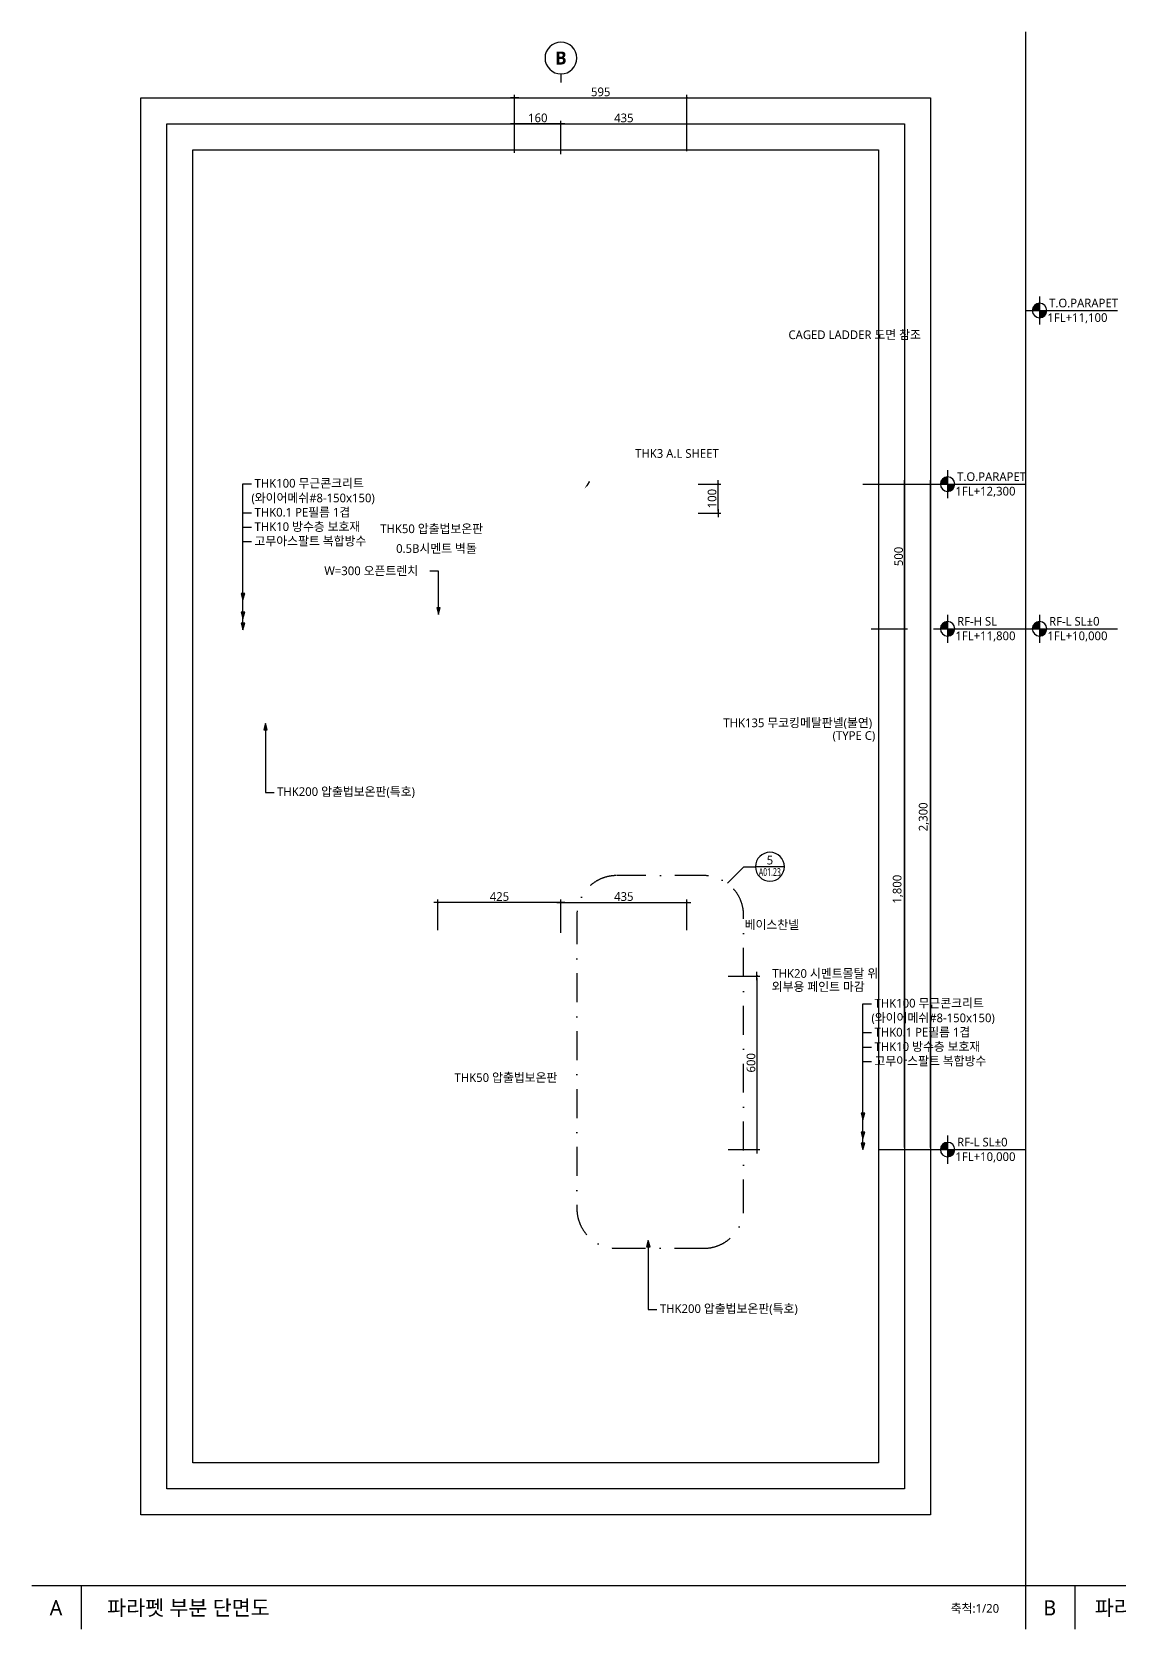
# Model space of a CAD drawing. Extents: x 465 to 33297, y 210 to 5730.
# Drawn here: x 8875 to 12630, y 210 to 5730 of the extents above; entities that cross this region are included whole.
import ezdxf
from ezdxf import colors
from ezdxf.entities.mleader import LeaderData, LeaderLine
from ezdxf.enums import TextEntityAlignment as Align
from ezdxf.math import Vec2, Vec3

# ---------------------------------------------------------------- set-up
doc = ezdxf.new("R2010")
doc.units = 0
doc.header["$LTSCALE"] = 20
doc.header["$MEASUREMENT"] = 0
doc.header["$PDMODE"] = 3
doc.header["$PDSIZE"] = -1
doc.linetypes.add('DASHDOT-GAUN', pattern=[10, 5, -2.5, 0, -2.5])
doc.layers.get('0').update_dxf_attribs({"linetype": 'CONTINUOUS'})
doc.layers.get('Defpoints').update_dxf_attribs({"color": 137, "linetype": 'CONTINUOUS'})
for name, color, linetype in [('01TEX', 3, 'CONTINUOUS'), ('3', 3, 'CONTINUOUS'), ('DIM', 7, 'CONTINUOUS'), ('DIM-INT', 7, 'CONTINUOUS'), ('SYM', 6, 'CONTINUOUS'), ('SYM-BUB', 3, 'CONTINUOUS'), ('SYM-LEAD', 6, 'CONTINUOUS'), ('SYM-LEVEL', 7, 'CONTINUOUS'), ('TAG', 6, 'CONTINUOUS'), ('TEXT', 3, 'CONTINUOUS')]:
    doc.layers.add(name, color=color, linetype=linetype)
doc.styles.add('GAUN', font='malgun.ttf')
doc.styles.add('XR-sec$0$스타일1', font='malgun.ttf')
doc.styles.add('맑은고딕', font='malgun.ttf')
doc.styles.add('스타일1', font='malgun.ttf')
doc.styles.add('스타일2', font='malgunbd.ttf')
doc.dimstyles.new('GAUN-10', dxfattribs={"dimscale": 10, "dimtxt": 3, "dimasz": 0.7, "dimexe": 1, "dimexo": 1, "dimgap": 0.5, "dimtad": 1, "dimdec": 0, "dimzin": 1, "dimdsep": 46, "dimlunit": 6, "dimtxsty": '맑은고딕', "dimblk": 'CJDOT', "dimcen": 0.09, "dimdle": 1, "dimclrd": 256, "dimclre": 256, "dimclrt": 3, "dimadec": 0, "dimazin": 0, "dimtfac": 1, "dimtdec": 0, "dimtix": 1, "dimtmove": 2, "dimatfit": 3, "dimldrblk": 'CJDOT', "dimfxl": 1, "dimtolj": 1, "dimtzin": 1, "dimarcsym": 0})

# ---------------------------------------------------------------- blocks, each defined once
blk = doc.blocks.new('CJDOT')
blk.add_line((-2, 0), (2, 0))
at = {"const_width": 0.5}
blk.add_lwpolyline([(-0.25, 0, 1), (0.25, 0, 1)], format="xyb", close=True, dxfattribs=at)
blk = doc.blocks.new('*D35')
at = {"layer": 'Defpoints', "color": 0, "transparency": 16777216}
for p in [(10543.8, 5412.2), (10543.8, 5302.4), (10703.8, 5297.1)]:
    blk.add_point(p, dxfattribs=at)
at = {"layer": 'DIM', "lineweight": -2, "transparency": 16777216}
for p, q in [((10543.8, 5312.4), (10543.8, 5422.2)), ((10696.8, 5412.2), (10550.8, 5412.2)), ((10703.8, 5307.1), (10703.8, 5422.2))]:
    blk.add_line(p, q, dxfattribs=at)
at = {"layer": 'DIM', "lineweight": -2, "transparency": 16777216, "xscale": 7, "yscale": 7, "zscale": 7, "rotation": 180}
blk.add_blockref('CJDOT', (10543.8, 5412.2), dxfattribs=at)
at = {"layer": 'DIM', "lineweight": -2, "transparency": 16777216, "xscale": 7, "yscale": 7, "zscale": 7}
blk.add_blockref('CJDOT', (10703.8, 5412.2), dxfattribs=at)
at = {"layer": 'DIM', "color": 3, "transparency": 16777216, "insert": (10623.8, 5432.8), "char_height": 30, "attachment_point": 5, "style": '맑은고딕'}
blk.add_mtext('\\A1;160', dxfattribs=at)
blk = doc.blocks.new('NEW_BUB')
at = {"layer": 'SYM-BUB', "color": 6}
blk.add_line((0, 3), (0, 0), dxfattribs=at)
blk.add_circle((0, 8.5), 5.5, dxfattribs=at)
at = {"layer": 'SYM-BUB', "color": 3, "style": '스타일2'}
blk.add_attdef('X', text='', height=4.5, dxfattribs=at).set_placement((0, 8.5), align=Align.MIDDLE)
blk = doc.blocks.new('*D36')
at = {"layer": 'Defpoints', "color": 0, "transparency": 16777216}
for p in [(11138.8, 5502.2), (10543.8, 5302.4), (11138.8, 5312.2)]:
    blk.add_point(p, dxfattribs=at)
at = {"layer": 'DIM', "lineweight": -2, "transparency": 16777216}
for p, q in [((10543.8, 5312.4), (10543.8, 5512.2)), ((10550.8, 5502.2), (11131.8, 5502.2)), ((11138.8, 5322.2), (11138.8, 5512.2))]:
    blk.add_line(p, q, dxfattribs=at)
at = {"layer": 'DIM', "lineweight": -2, "transparency": 16777216, "xscale": 7, "yscale": 7, "zscale": 7, "rotation": 180}
blk.add_blockref('CJDOT', (10543.8, 5502.2), dxfattribs=at)
at = {"layer": 'DIM', "lineweight": -2, "transparency": 16777216, "xscale": 7, "yscale": 7, "zscale": 7}
blk.add_blockref('CJDOT', (11138.8, 5502.2), dxfattribs=at)
at = {"layer": 'DIM', "color": 3, "transparency": 16777216, "insert": (10841.3, 5522.7), "char_height": 30, "attachment_point": 5, "style": '맑은고딕'}
blk.add_mtext('\\A1;595', dxfattribs=at)
blk = doc.blocks.new('*D37')
at = {"layer": 'Defpoints', "color": 0, "transparency": 16777216}
for p in [(11138.8, 5412.2), (11138.8, 5307.4), (10703.8, 5297.1)]:
    blk.add_point(p, dxfattribs=at)
at = {"layer": 'DIM', "lineweight": -2, "transparency": 16777216}
for p, q in [((10703.8, 5307.1), (10703.8, 5422.2)), ((10710.8, 5412.2), (11131.8, 5412.2)), ((11138.8, 5317.4), (11138.8, 5422.2))]:
    blk.add_line(p, q, dxfattribs=at)
at = {"layer": 'DIM', "lineweight": -2, "transparency": 16777216, "xscale": 7, "yscale": 7, "zscale": 7, "rotation": 180}
blk.add_blockref('CJDOT', (10703.8, 5412.2), dxfattribs=at)
at = {"layer": 'DIM', "lineweight": -2, "transparency": 16777216, "xscale": 7, "yscale": 7, "zscale": 7}
blk.add_blockref('CJDOT', (11138.8, 5412.2), dxfattribs=at)
at = {"layer": 'DIM', "color": 3, "transparency": 16777216, "insert": (10921.3, 5432.7), "char_height": 30, "attachment_point": 5, "style": '맑은고딕'}
blk.add_mtext('\\A1;435', dxfattribs=at)
blk = doc.blocks.new('*D46')
at = {"layer": 'Defpoints', "color": 0, "transparency": 16777216}
for p in [(11737.2, 4167.1, 0), (11891.8, 4167.1), (11766.5, 3667.1, 0)]:
    blk.add_point(p, dxfattribs=at)
at = {"layer": 'DIM', "lineweight": -2, "transparency": 16777216}
for p, q in [((11747.2, 4167.1), (11901.8, 4167.1)), ((11891.8, 3674.1), (11891.8, 4160.1)), ((11776.5, 3667.1), (11901.8, 3667.1))]:
    blk.add_line(p, q, dxfattribs=at)
at = {"layer": 'DIM', "lineweight": -2, "transparency": 16777216, "xscale": 7, "yscale": 7, "zscale": 7}
for p, rotation in [((11891.8, 4167.1), 90), ((11891.8, 3667.1), 270)]:
    blk.add_blockref('CJDOT', p, dxfattribs=dict(at, rotation=rotation))
at = {"layer": 'DIM', "color": 3, "transparency": 16777216, "insert": (11871.3, 3917.1), "char_height": 30, "attachment_point": 5, "rotation": 90, "style": '맑은고딕'}
blk.add_mtext('\\A1;500', dxfattribs=at)
blk = doc.blocks.new('*D47')
at = {"layer": 'Defpoints', "color": 0, "transparency": 16777216}
for p in [(11791.8, 4167.1), (11981.8, 4167.1), (11791.8, 1867.1)]:
    blk.add_point(p, dxfattribs=at)
at = {"layer": 'DIM', "lineweight": -2, "transparency": 16777216}
for p, q in [((11801.8, 4167.1), (11991.8, 4167.1)), ((11981.8, 1874.1), (11981.8, 4160.1)), ((11801.8, 1867.1), (11991.8, 1867.1))]:
    blk.add_line(p, q, dxfattribs=at)
at = {"layer": 'DIM', "lineweight": -2, "transparency": 16777216, "xscale": 7, "yscale": 7, "zscale": 7}
for p, rotation in [((11981.8, 4167.1), 90), ((11981.8, 1867.1), 270)]:
    blk.add_blockref('CJDOT', p, dxfattribs=dict(at, rotation=rotation))
at = {"layer": 'DIM', "color": 3, "transparency": 16777216, "insert": (11958.8, 3017.1), "char_height": 30, "attachment_point": 5, "rotation": 90, "style": '맑은고딕'}
blk.add_mtext('\\A1;2,300', dxfattribs=at)
blk = doc.blocks.new('*D48')
at = {"layer": 'Defpoints', "color": 0, "transparency": 16777216}
for p in [(11800.8, 3667.1, 0), (11891.8, 3667.1), (11803.3, 1867.1, 0)]:
    blk.add_point(p, dxfattribs=at)
at = {"layer": 'DIM', "lineweight": -2, "transparency": 16777216}
for p, q in [((11810.8, 3667.1), (11901.8, 3667.1)), ((11891.8, 1874.1), (11891.8, 3660.1)), ((11813.3, 1867.1), (11901.8, 1867.1))]:
    blk.add_line(p, q, dxfattribs=at)
at = {"layer": 'DIM', "lineweight": -2, "transparency": 16777216, "xscale": 7, "yscale": 7, "zscale": 7}
for p, rotation in [((11891.8, 3667.1), 90), ((11891.8, 1867.1), 270)]:
    blk.add_blockref('CJDOT', p, dxfattribs=dict(at, rotation=rotation))
at = {"layer": 'DIM', "color": 3, "transparency": 16777216, "insert": (11868.7, 2767.1), "char_height": 30, "attachment_point": 5, "rotation": 90, "style": '맑은고딕'}
blk.add_mtext('\\A1;1,800', dxfattribs=at)
blk = doc.blocks.new('XR-sec$0$LEVEL1')
at = {"layer": 'SYM-LEVEL'}
h = blk.add_hatch(color=6, dxfattribs=at)
edge = h.paths.add_edge_path()
edge.add_ellipse((4.87, 0), major_axis=(1.77, 1.77), ratio=1, start_angle=405, end_angle=495)
edge.add_line((2.37, 0), (4.87, 0))
edge.add_line((4.87, 0), (4.87, 2.5))
edge = h.paths.add_edge_path()
edge.add_ellipse((4.87, 0), major_axis=(1.77, 1.77), ratio=1, start_angle=225, end_angle=315)
edge.add_line((7.37, 0), (4.87, 0))
edge.add_line((4.87, 0), (4.87, -2.5))
at = {"layer": 'SYM-LEVEL', "color": 6}
for p, q in [((0, 0), (9.74, 0)), ((4.87, 4.87), (4.87, -4.87)), ((9.07, 0), (31.8, 0))]:
    blk.add_line(p, q, dxfattribs=at)
blk.add_ellipse((4.87, 0), major_axis=(1.77, 1.77), ratio=1, start_param=5.497787, end_param=11.780972, dxfattribs=at)
at = {"layer": 'SYM-LEVEL', "color": 3, "style": 'XR-sec$0$스타일1'}
for tag, p in [('1층-바닥마감', (8.16, 1.11)), ('EL-+100', (8.16, -3.93))]:
    blk.add_attdef(tag, p, '', height=3, dxfattribs=at)
blk = doc.blocks.new('*D66')
at = {"layer": 'Defpoints', "color": 0, "transparency": 16777216}
for p in [(11271.5, 2467.1), (11271.5, 1867.1), (11381.5, 1867.1)]:
    blk.add_point(p, dxfattribs=at)
at = {"layer": 'DIM', "lineweight": -2, "transparency": 16777216}
for p, q in [((11281.5, 2467.1), (11391.5, 2467.1)), ((11381.5, 2460.1), (11381.5, 1874.1)), ((11281.5, 1867.1), (11391.5, 1867.1))]:
    blk.add_line(p, q, dxfattribs=at)
at = {"layer": 'DIM', "lineweight": -2, "transparency": 16777216, "xscale": 7, "yscale": 7, "zscale": 7}
for p, rotation in [((11381.5, 2467.1), 90), ((11381.5, 1867.1), 270)]:
    blk.add_blockref('CJDOT', p, dxfattribs=dict(at, rotation=rotation))
at = {"layer": 'DIM', "color": 3, "transparency": 16777216, "insert": (11361, 2167.1), "char_height": 30, "attachment_point": 5, "rotation": 90, "style": '맑은고딕'}
blk.add_mtext('\\A1;600', dxfattribs=at)
blk = doc.blocks.new('*D67')
at = {"layer": 'Defpoints', "color": 0, "transparency": 16777216}
for p in [(11138.8, 2721.1), (10703.8, 2606), (11138.8, 2615.6)]:
    blk.add_point(p, dxfattribs=at)
at = {"layer": 'DIM', "lineweight": -2, "transparency": 16777216}
for p, q in [((10703.8, 2616), (10703.8, 2731.1)), ((10710.8, 2721.1), (11131.8, 2721.1)), ((11138.8, 2625.6), (11138.8, 2731.1))]:
    blk.add_line(p, q, dxfattribs=at)
at = {"layer": 'DIM', "lineweight": -2, "transparency": 16777216, "xscale": 7, "yscale": 7, "zscale": 7, "rotation": 180}
blk.add_blockref('CJDOT', (10703.8, 2721.1), dxfattribs=at)
at = {"layer": 'DIM', "lineweight": -2, "transparency": 16777216, "xscale": 7, "yscale": 7, "zscale": 7}
blk.add_blockref('CJDOT', (11138.8, 2721.1), dxfattribs=at)
at = {"layer": 'DIM', "color": 3, "transparency": 16777216, "insert": (10921.3, 2741.6), "char_height": 30, "attachment_point": 5, "style": '맑은고딕'}
blk.add_mtext('\\A1;435', dxfattribs=at)
blk = doc.blocks.new('*D68')
at = {"layer": 'Defpoints', "color": 0, "transparency": 16777216}
for p in [(10278.8, 2721.1), (10278.8, 2615.3), (10703.8, 2606)]:
    blk.add_point(p, dxfattribs=at)
at = {"layer": 'DIM', "lineweight": -2, "transparency": 16777216}
for p, q in [((10278.8, 2625.3), (10278.8, 2731.1)), ((10696.8, 2721.1), (10285.8, 2721.1)), ((10703.8, 2616), (10703.8, 2731.1))]:
    blk.add_line(p, q, dxfattribs=at)
at = {"layer": 'DIM', "lineweight": -2, "transparency": 16777216, "xscale": 7, "yscale": 7, "zscale": 7, "rotation": 180}
blk.add_blockref('CJDOT', (10278.8, 2721.1), dxfattribs=at)
at = {"layer": 'DIM', "lineweight": -2, "transparency": 16777216, "xscale": 7, "yscale": 7, "zscale": 7}
blk.add_blockref('CJDOT', (10703.8, 2721.1), dxfattribs=at)
at = {"layer": 'DIM', "color": 3, "transparency": 16777216, "insert": (10491.3, 2741.6), "char_height": 30, "attachment_point": 5, "style": '맑은고딕'}
blk.add_mtext('\\A1;425', dxfattribs=at)
blk = doc.blocks.new('CJA-AH')
at = {"layer": 'TAG'}
h = blk.add_hatch(color=256, dxfattribs=at)
h.dxf.hatch_style = 1
h.paths.add_polyline_path([(-0.75, -0.2), (0, 0), (-0.75, 0.2)])
blk.add_lwpolyline([(-0.75, -0.2), (0, 0), (-0.75, 0.2)], close=True, dxfattribs=at)
blk.add_lwpolyline([(0, 0), (-1, 0)], dxfattribs=at)
blk = doc.blocks.new('*D69')
at = {"layer": 'Defpoints', "color": 0, "transparency": 16777216}
for p in [(11168.8, 4167.1), (11247, 4167.1), (11168.8, 4067.1)]:
    blk.add_point(p, dxfattribs=at)
at = {"layer": 'DIM-INT', "lineweight": -2, "transparency": 16777216}
for p, q in [((11178.8, 4167.1), (11257, 4167.1)), ((11247, 4074.1), (11247, 4160.1)), ((11178.8, 4067.1), (11257, 4067.1))]:
    blk.add_line(p, q, dxfattribs=at)
at = {"layer": 'DIM-INT', "lineweight": -2, "transparency": 16777216, "xscale": 7, "yscale": 7, "zscale": 7}
for p, rotation in [((11247, 4167.1), 90), ((11247, 4067.1), 270)]:
    blk.add_blockref('CJDOT', p, dxfattribs=dict(at, rotation=rotation))
at = {"layer": 'DIM-INT', "color": 3, "transparency": 16777216, "insert": (11226.4, 4117.1), "char_height": 30, "attachment_point": 5, "rotation": 90, "style": '맑은고딕'}
blk.add_mtext('\\A1;100', dxfattribs=at)
blk = doc.blocks.new('DET1')
at = {"layer": 'SYM', "color": 6}
blk.add_line((0, 0), (10, 0), dxfattribs=at)
blk.add_circle((5, 0), 5, dxfattribs=at)
at = {"layer": 'SYM', "color": 3, "style": '스타일1'}
blk.add_attdef('1', text='', height=3, dxfattribs=at).set_placement((5, 2.25), align=Align.MIDDLE)
at = {"layer": 'SYM', "color": 3, "style": '스타일1', "width": 0.84071}
blk.add_attdef('A2.01', text='', height=2.7, dxfattribs=at).set_placement((1.24, -3.19), (9.23, -3.19), align=Align.FIT)

msp = doc.modelspace()

# ---------------------------------------------------------------- linework, layer by layer
at = {"layer": '3'}
for p, q in [((12310, 5730), (12310, 210)), ((8875, 360), (15745, 360)), ((9045, 360), (9045, 210)), ((12480, 360), (12480, 210))]:
    msp.add_line(p, q, dxfattribs=at)
at = {"layer": 'Defpoints', "linetype": 'Continuous', "ltscale": 2}
for points in [[(9251.6, 5502.2), (11981.8, 5502.2), (11981.8, 605), (9251.6, 605)], [(9341.6, 5412.2), (11891.8, 5412.2), (11891.8, 695), (9341.6, 695)], [(9431.6, 5322.2), (11801.8, 5322.2), (11801.8, 785), (9431.6, 785)]]:
    msp.add_lwpolyline(points, close=True, dxfattribs=at)
at = {"layer": 'SYM', "color": 6}
msp.add_lwpolyline([(11279.2, 2787.6), (11336.5, 2844.9), (11376.5, 2844.9)], dxfattribs=at)
at = {"layer": 'SYM', "color": 3, "linetype": 'DASHDOT-GAUN'}
msp.add_lwpolyline([(11197.9, 2814.2), (10896.4, 2814.2, 0.414214), (10758.9, 2676.6), (10758.9, 1663.7, 0.414214), (10896.4, 1526.1), (11197.9, 1526.1, 0.414214), (11335.4, 1663.7), (11335.4, 2676.6, 0.414214)], format="xyb", close=True, dxfattribs=at)
at = {"layer": 'SYM-LEAD'}
for points in [[(11363.8, 4681.5, 0, 10, 0), (11393.8, 4681.5, 0, 0, 0), (11467.4, 4681.5, 0, 0, 0)], [(10785.3, 4152.1, 0, 10, 0), (10804.6, 4175.1, 0, 0, 0), (10861.8, 4274.1, 0, 0, 0), (10959.2, 4274.1, 0, 0, 0)], [(10733.1, 4010.9, 0, 10, 0), (10703.1, 4010.9, 0, 0, 0), (10474.2, 4010.9, 0, 0, 0)], [(10612.1, 3942.7, 0, 10, 0), (10582.1, 3942.7, 0, 0, 0), (10432.2, 3942.7, 0, 0, 0)], [(11138.8, 3340.2, 0, 10, 0), (11168.8, 3340.2, 0, 0, 0), (11242.4, 3340.2, 0, 0, 0)], [(11156.1, 2463.4, 0, 10, 0), (11175.4, 2486.4, 0, 0, 0), (11308.2, 2645.5, 0, 0, 0), (11344.2, 2645.5, 0, 0, 0)], [(11193, 2315.9, 0, 10, 0), (11212.3, 2338.9, 0, 0, 0), (11326.7, 2475.1, 0, 0, 0), (11424.1, 2475.1, 0, 0, 0)], [(10933.4, 2114.2, 0, 10, 0), (10903.4, 2114.2, 0, 0, 0), (10731.6, 2114.2, 0, 0, 0)]]:
    msp.add_lwpolyline(points, format="xyseb", dxfattribs=at)

# ---------------------------------------------------------------- block references
ref = msp.add_blockref('DET1', (11476.5, 2844.9), dxfattribs=dict(xscale=-10, yscale=10, zscale=10))
ref.add_attrib('A2.01', 'A01.23', dxfattribs={"layer": 'SYM', "color": 3, "height": 27, "style": '스타일1', "width": 0.658498}).set_placement((11387.9, 2813), (11464, 2813), align=Align.FIT)
ref.add_attrib('1', '5', dxfattribs={"layer": 'SYM', "color": 3, "height": 30, "style": '스타일1'}).set_placement((11426.5, 2867.4), align=Align.MIDDLE)
at = {"layer": 'SYM-BUB'}
ref = msp.add_blockref('NEW_BUB', (10703.8, 5554.8), dxfattribs=dict(at, xscale=-10.01105377437292, yscale=10.01105377437292, zscale=10.01105377437292))
ref.add_attrib('X', 'B', dxfattribs={"color": 3, "height": 45, "style": '스타일2'}).set_placement((10703.8, 5639.9), align=Align.MIDDLE)
at = {"layer": 'SYM-LEVEL'}
ref = msp.add_blockref('XR-sec$0$LEVEL1', (12309.8, 4767.1), dxfattribs=dict(at, xscale=10, yscale=10, zscale=10))
ref.add_attrib('EL-+100', '1FL+11,100', (12385.6, 4727.8), dxfattribs={"color": 3, "height": 30, "style": 'XR-sec$0$스타일1'})
ref.add_attrib('1층-바닥마감', 'T.O.PARAPET', (12391.4, 4778.1), dxfattribs={"color": 3, "height": 30, "style": 'XR-sec$0$스타일1'})
ref = msp.add_blockref('XR-sec$0$LEVEL1', (11991.8, 4167.1), dxfattribs=dict(at, xscale=10, yscale=10, zscale=10))
ref.add_attrib('EL-+100', '1FL+12,300', (12067.6, 4127.8), dxfattribs={"color": 3, "height": 30, "style": 'XR-sec$0$스타일1'})
ref.add_attrib('1층-바닥마감', 'T.O.PARAPET', (12073.4, 4178.1), dxfattribs={"color": 3, "height": 30, "style": 'XR-sec$0$스타일1'})
ref = msp.add_blockref('XR-sec$0$LEVEL1', (11991.8, 3667.1), dxfattribs=dict(at, xscale=10, yscale=10, zscale=10))
ref.add_attrib('EL-+100', '1FL+11,800', (12067.6, 3627.8), dxfattribs={"color": 3, "height": 30, "style": 'XR-sec$0$스타일1'})
ref.add_attrib('1층-바닥마감', 'RF-H SL', (12073.4, 3678.1), dxfattribs={"color": 3, "height": 30, "style": 'XR-sec$0$스타일1'})
ref = msp.add_blockref('XR-sec$0$LEVEL1', (12309.8, 3667.1), dxfattribs=dict(at, xscale=10, yscale=10, zscale=10))
ref.add_attrib('EL-+100', '1FL+10,000', (12385.6, 3627.8), dxfattribs={"color": 3, "height": 30, "style": 'XR-sec$0$스타일1'})
ref.add_attrib('1층-바닥마감', 'RF-L SL%%P0', (12391.4, 3678.1), dxfattribs={"color": 3, "height": 30, "style": 'XR-sec$0$스타일1'})
ref = msp.add_blockref('XR-sec$0$LEVEL1', (11991.8, 1867.1), dxfattribs=dict(at, xscale=10, yscale=10, zscale=10))
ref.add_attrib('EL-+100', '1FL+10,000', (12067.6, 1827.8), dxfattribs={"color": 3, "height": 30, "style": 'XR-sec$0$스타일1'})
ref.add_attrib('1층-바닥마감', 'RF-L SL%%P0', (12073.4, 1878.1), dxfattribs={"color": 3, "height": 30, "style": 'XR-sec$0$스타일1'})

# ---------------------------------------------------------------- texts
at = {"layer": '01TEX', "style": 'GAUN'}
for p in [(9633.7, 4119.4), (11777.2, 2322.4)]:
    msp.add_text('(와이어메쉬#8-150x150)', height=30, dxfattribs=at).set_placement(p, align=Align.MIDDLE_LEFT)
for s, p in [('A', (8936.4, 257.3)), ('파라펫 부분 단면도', (9134.7, 257.3)), ('B', (12371.4, 257.3)), ('파라펫 부분 단면도', (12549.1, 257.3))]:
    msp.add_text(s, height=52.5, dxfattribs=at).set_placement(p)
msp.add_text('축척:1/20', height=30, dxfattribs=at).set_placement((12051.3, 257.3), align=Align.BOTTOM_LEFT)
at = {"layer": 'TEXT', "color": 3, "style": '스타일1'}
for s, p in [('CAGED LADDER 도면 참조', (11490.3, 4668.4)), ('THK3 A.L SHEET', (10960.3, 4258.1)), ('THK50 압출법보온판', (10079.1, 3997.8)), ('0.5B시멘트 벽돌', (10134.1, 3929.6)), ('THK135 무코킹메탈판넬(불연)', (11265.3, 3327.1)), ('(TYPE C)', (11643, 3283.2)), ('베이스찬넬', (11338.8, 2629.3)), ('THK50 압출법보온판', (10335.9, 2101.1))]:
    msp.add_text(s, height=30, dxfattribs=at).set_placement(p)
for s, p in [('THK20 시멘트몰탈 위', (11434.8, 2475.8)), ('외부용 페인트 마감', (11432.5, 2430.2))]:
    msp.add_text(s, height=30, dxfattribs=at).set_placement(p, align=Align.MIDDLE_LEFT)

# ---------------------------------------------------------------- dimensions: what is measured, and where the dimension line sits
at = {"layer": 'DIM'}
for base, p1, p2, angle, picture, middle in [((11138.8, 5502.2), (10543.8, 5302.4), (11138.8, 5312.2), 0, '*D36', (10841.3, 5522.7)), ((10543.8, 5412.2), (10703.8, 5297.1), (10543.8, 5302.4), 180, '*D35', (10623.8, 5432.8)), ((11138.8, 5412.2), (10703.8, 5297.1), (11138.8, 5307.4), 0, '*D37', (10921.3, 5432.7)), ((11891.8, 4167.1), (11766.5, 3667.1, 0), (11737.2, 4167.1, 0), 90, '*D46', (11871.3, 3917.1)), ((11981.8, 4167.1), (11791.8, 1867.1), (11791.8, 4167.1), 90, '*D47', (11958.8, 3017.1)), ((11891.8, 3667.1), (11803.3, 1867.1, 0), (11800.8, 3667.1, 0), 90, '*D48', (11868.7, 2767.1)), ((10278.8, 2721.1), (10703.8, 2606), (10278.8, 2615.3), 180, '*D68', (10491.3, 2741.6)), ((11381.5, 1867.1), (11271.5, 2467.1), (11271.5, 1867.1), 270, '*D66', (11361, 2167.1))]:
    dim = msp.add_linear_dim(base=base, p1=p1, p2=p2, angle=angle, dimstyle='GAUN-10', dxfattribs=at)
    dim.commit()
    dim.dimension.update_dxf_attribs({"geometry": picture, "text_midpoint": middle})
dim = msp.add_linear_dim(base=(11138.8, 2721.1), p1=(10703.8, 2606), p2=(11138.8, 2615.6), dimstyle='GAUN-10', dxfattribs=at)
dim.commit()
dim.dimension.update_dxf_attribs({"geometry": '*D67', "text_midpoint": (10921.3, 2741.6)})
at = {"layer": 'DIM-INT'}
dim = msp.add_linear_dim(base=(11247, 4167.1), p1=(11168.8, 4067.1), p2=(11168.8, 4167.1), angle=90, dimstyle='GAUN-10', dxfattribs=at)
dim.commit()
dim.dimension.update_dxf_attribs({"geometry": '*D69', "text_midpoint": (11226.4, 4117.1)})

# ---------------------------------------------------------------- leaders
at = {"layer": 'TAG', "color": 3}
ml = msp.add_multileader_mtext('Standard', dxfattribs=at)
ml.set_content('THK100 무근콘크리트', color=3, style='맑은고딕')
ml.set_leader_properties(color=6)
ml.set_arrow_properties(name='CJA-AH')
ml.build(insert=Vec2(0, 0))
ml.multileader.update_dxf_attribs({"dogleg_length": 3, "arrow_head_size": 30})
ctx = ml.context
ctx.base_point, ctx.char_height, ctx.arrow_head_size, ctx.landing_gap_size, ctx.plane_origin = Vec3(9634.5, 4168.4), 30, 30, 10, Vec3(9431.3, 4247.9)
notes = []
notes.append((ctx, [(0, (1, 1, 0), (9604.5, 4168.4), (1, 0), 30, [(0, [(9604.5, 3767.1)], 0, [])])]))
ctx.mtext.insert, ctx.mtext.width, ctx.mtext.flow_direction = Vec3(9644.5, 4185.2), 602.123, 5
ml = msp.add_multileader_mtext('Standard', dxfattribs=at)
ml.set_content('THK0.1 PE필름 1겹', color=3, style='맑은고딕')
ml.set_leader_properties(color=6)
ml.set_arrow_properties(name='CJA-AH')
ml.build(insert=Vec2(0, 0))
ml.multileader.update_dxf_attribs({"dogleg_length": 3, "arrow_head_size": 30})
ctx = ml.context
ctx.base_point, ctx.char_height, ctx.arrow_head_size, ctx.landing_gap_size, ctx.plane_origin = Vec3(9634.5, 4068.4), 30, 30, 10, Vec3(9431.3, 4197.9)
notes.append((ctx, [(0, (1, 1, 0), (9604.5, 4068.4), (1, 0), 30, [(0, [(9604.5, 3702.1)], 0, [])])]))
ctx.mtext.insert, ctx.mtext.width, ctx.mtext.flow_direction = Vec3(9644.5, 4085), 602.123, 5
ml = msp.add_multileader_mtext('Standard', dxfattribs=at)
ml.set_content('THK10 방수층 보호재', color=3, style='맑은고딕')
ml.set_leader_properties(color=6)
ml.set_arrow_properties(name='CJA-AH')
ml.build(insert=Vec2(0, 0))
ml.multileader.update_dxf_attribs({"dogleg_length": 3, "arrow_head_size": 30})
ctx = ml.context
ctx.base_point, ctx.char_height, ctx.arrow_head_size, ctx.landing_gap_size, ctx.plane_origin = Vec3(9634.5, 4018.4), 30, 30, 10, Vec3(9431.3, 4147.9)
notes.append((ctx, [(0, (1, 1, 0), (9604.5, 4018.4), (1, 0), 30, [(0, [(9604.5, 3702.1)], 0, [])])]))
ctx.mtext.insert, ctx.mtext.width, ctx.mtext.flow_direction = Vec3(9644.5, 4035.2), 602.123, 5
ml = msp.add_multileader_mtext('Standard', dxfattribs=at)
ml.set_content('고무아스팔트 복합방수', color=3, style='맑은고딕')
ml.set_leader_properties(color=6)
ml.set_arrow_properties(name='CJA-AH')
ml.build(insert=Vec2(0, 0))
ml.multileader.update_dxf_attribs({"dogleg_length": 3, "arrow_head_size": 30})
ctx = ml.context
ctx.base_point, ctx.char_height, ctx.arrow_head_size, ctx.landing_gap_size, ctx.plane_origin = Vec3(9634.5, 3968.4), 30, 30, 10, Vec3(9431.3, 4047.9)
notes.append((ctx, [(0, (1, 1, 0), (9604.5, 3968.4), (1, 0), 30, [(0, [(9604.5, 3664.1)], 0, [])])]))
ctx.mtext.insert, ctx.mtext.width, ctx.mtext.flow_direction = Vec3(9644.5, 3985.2), 602.123, 5
ml = msp.add_multileader_mtext('Standard', dxfattribs=at)
ml.set_content('W=300 오픈트렌치', color=3, style='맑은고딕')
ml.set_leader_properties(color=6)
ml.set_arrow_properties(name='CJA-AH')
ml.build(insert=Vec2(0, 0))
ml.multileader.update_dxf_attribs({"dogleg_length": 3, "arrow_head_size": 30})
ctx = ml.context
ctx.base_point, ctx.char_height, ctx.arrow_head_size, ctx.landing_gap_size, ctx.plane_origin = Vec3(9875.9, 3865.8), 30, 30, 10, Vec3(10453.5, 4045.4)
notes.append((ctx, [(0, (1, 1, 0), (10280.3, 3865.8), (-1, 0), 30, [(0, [(10280.3, 3717.1)], 0, [])])]))
ctx.mtext.insert, ctx.mtext.width, ctx.mtext.flow_direction = Vec3(9885.9, 3882.6), 602.123, 5
ml = msp.add_multileader_mtext('Standard', dxfattribs=at)
ml.set_content('THK200 압출법보온판(특호)', color=3, style='맑은고딕')
ml.set_leader_properties(color=6)
ml.set_arrow_properties(name='CJA-AH')
ml.build(insert=Vec2(0, 0))
ml.multileader.update_dxf_attribs({"dogleg_length": 3, "arrow_head_size": 30})
ctx = ml.context
ctx.base_point, ctx.char_height, ctx.arrow_head_size, ctx.landing_gap_size, ctx.plane_origin = Vec3(9712.5, 3101), 30, 30, 10, Vec3(9509.3, 2894.5)
notes.append((ctx, [(0, (1, 1, 0), (9682.5, 3101), (1, 0), 30, [(0, [(9682.5, 3340.3)], 0, [])])]))
ctx.mtext.insert, ctx.mtext.width, ctx.mtext.flow_direction = Vec3(9722.5, 3119.4), 602.123, 5
ml = msp.add_multileader_mtext('Standard', dxfattribs=at)
ml.set_content('THK100 무근콘크리트', color=3, style='맑은고딕')
ml.set_leader_properties(color=6)
ml.set_arrow_properties(name='CJA-AH')
ml.build(insert=Vec2(0, 0))
ml.multileader.update_dxf_attribs({"dogleg_length": 3, "arrow_head_size": 30})
ctx = ml.context
ctx.base_point, ctx.char_height, ctx.arrow_head_size, ctx.landing_gap_size, ctx.plane_origin = Vec3(11777.9, 2371.4), 30, 30, 10, Vec3(11574.7, 2450.9)
notes.append((ctx, [(0, (1, 1, 0), (11747.9, 2371.4), (1, 0), 30, [(0, [(11747.9, 1970.1)], 0, [])])]))
ctx.mtext.insert, ctx.mtext.width, ctx.mtext.flow_direction = Vec3(11787.9, 2388.2), 602.123, 5
ml = msp.add_multileader_mtext('Standard', dxfattribs=at)
ml.set_content('THK0.1 PE필름 1겹', color=3, style='맑은고딕')
ml.set_leader_properties(color=6)
ml.set_arrow_properties(name='CJA-AH')
ml.build(insert=Vec2(0, 0))
ml.multileader.update_dxf_attribs({"dogleg_length": 3, "arrow_head_size": 30})
ctx = ml.context
ctx.base_point, ctx.char_height, ctx.arrow_head_size, ctx.landing_gap_size, ctx.plane_origin = Vec3(11777.9, 2271.4), 30, 30, 10, Vec3(11574.7, 2400.9)
notes.append((ctx, [(0, (1, 1, 0), (11747.9, 2271.4), (1, 0), 30, [(0, [(11747.9, 1905.1)], 0, [])])]))
ctx.mtext.insert, ctx.mtext.width, ctx.mtext.flow_direction = Vec3(11787.9, 2288), 602.123, 5
ml = msp.add_multileader_mtext('Standard', dxfattribs=at)
ml.set_content('THK10 방수층 보호재', color=3, style='맑은고딕')
ml.set_leader_properties(color=6)
ml.set_arrow_properties(name='CJA-AH')
ml.build(insert=Vec2(0, 0))
ml.multileader.update_dxf_attribs({"dogleg_length": 3, "arrow_head_size": 30})
ctx = ml.context
ctx.base_point, ctx.char_height, ctx.arrow_head_size, ctx.landing_gap_size, ctx.plane_origin = Vec3(11777.9, 2221.4), 30, 30, 10, Vec3(11574.7, 2350.9)
notes.append((ctx, [(0, (1, 1, 0), (11747.9, 2221.4), (1, 0), 30, [(0, [(11747.9, 1905.1)], 0, [])])]))
ctx.mtext.insert, ctx.mtext.width, ctx.mtext.flow_direction = Vec3(11787.9, 2238.2), 602.123, 5
ml = msp.add_multileader_mtext('Standard', dxfattribs=at)
ml.set_content('고무아스팔트 복합방수', color=3, style='맑은고딕')
ml.set_leader_properties(color=6)
ml.set_arrow_properties(name='CJA-AH')
ml.build(insert=Vec2(0, 0))
ml.multileader.update_dxf_attribs({"dogleg_length": 3, "arrow_head_size": 30})
ctx = ml.context
ctx.base_point, ctx.char_height, ctx.arrow_head_size, ctx.landing_gap_size, ctx.plane_origin = Vec3(11777.9, 2171.4), 30, 30, 10, Vec3(11574.7, 2250.9)
notes.append((ctx, [(0, (1, 1, 0), (11747.9, 2171.4), (1, 0), 30, [(0, [(11747.9, 1867.1)], 0, [])])]))
ctx.mtext.insert, ctx.mtext.width, ctx.mtext.flow_direction = Vec3(11787.9, 2188.2), 602.123, 5
ml = msp.add_multileader_mtext('Standard', dxfattribs=at)
ml.set_content('THK200 압출법보온판(특호)', color=3, style='맑은고딕')
ml.set_leader_properties(color=6)
ml.set_arrow_properties(name='CJA-AH')
ml.build(insert=Vec2(0, 0))
ml.multileader.update_dxf_attribs({"dogleg_length": 3, "arrow_head_size": 30})
ctx = ml.context
ctx.base_point, ctx.char_height, ctx.arrow_head_size, ctx.landing_gap_size, ctx.plane_origin = Vec3(11035.9, 1314.1), 30, 30, 10, Vec3(10832.7, 1107.6)
notes.append((ctx, [(0, (1, 1, 0), (11005.9, 1314.1), (1, 0), 30, [(0, [(11005.9, 1553.4)], 0, [])])]))
ctx.mtext.insert, ctx.mtext.width, ctx.mtext.flow_direction = Vec3(11045.9, 1332.5), 602.123, 5
for ctx, leaders in notes:
    for number, flags, end, landing, length, lines in leaders:
        leader = LeaderData()
        leader.index, (leader.has_last_leader_line, leader.has_dogleg_vector, leader.attachment_direction) = number, flags
        leader.last_leader_point, leader.dogleg_vector, leader.dogleg_length = Vec3(end), Vec3(landing), length
        for number, points, colour, breaks in lines:
            line = LeaderLine()
            line.index, line.vertices, line.color, line.breaks = number, Vec3.list(points), colors.encode_raw_color(colour), breaks
            leader.lines.append(line)
        ctx.leaders.append(leader)

doc.saveas('drawing.dxf')
